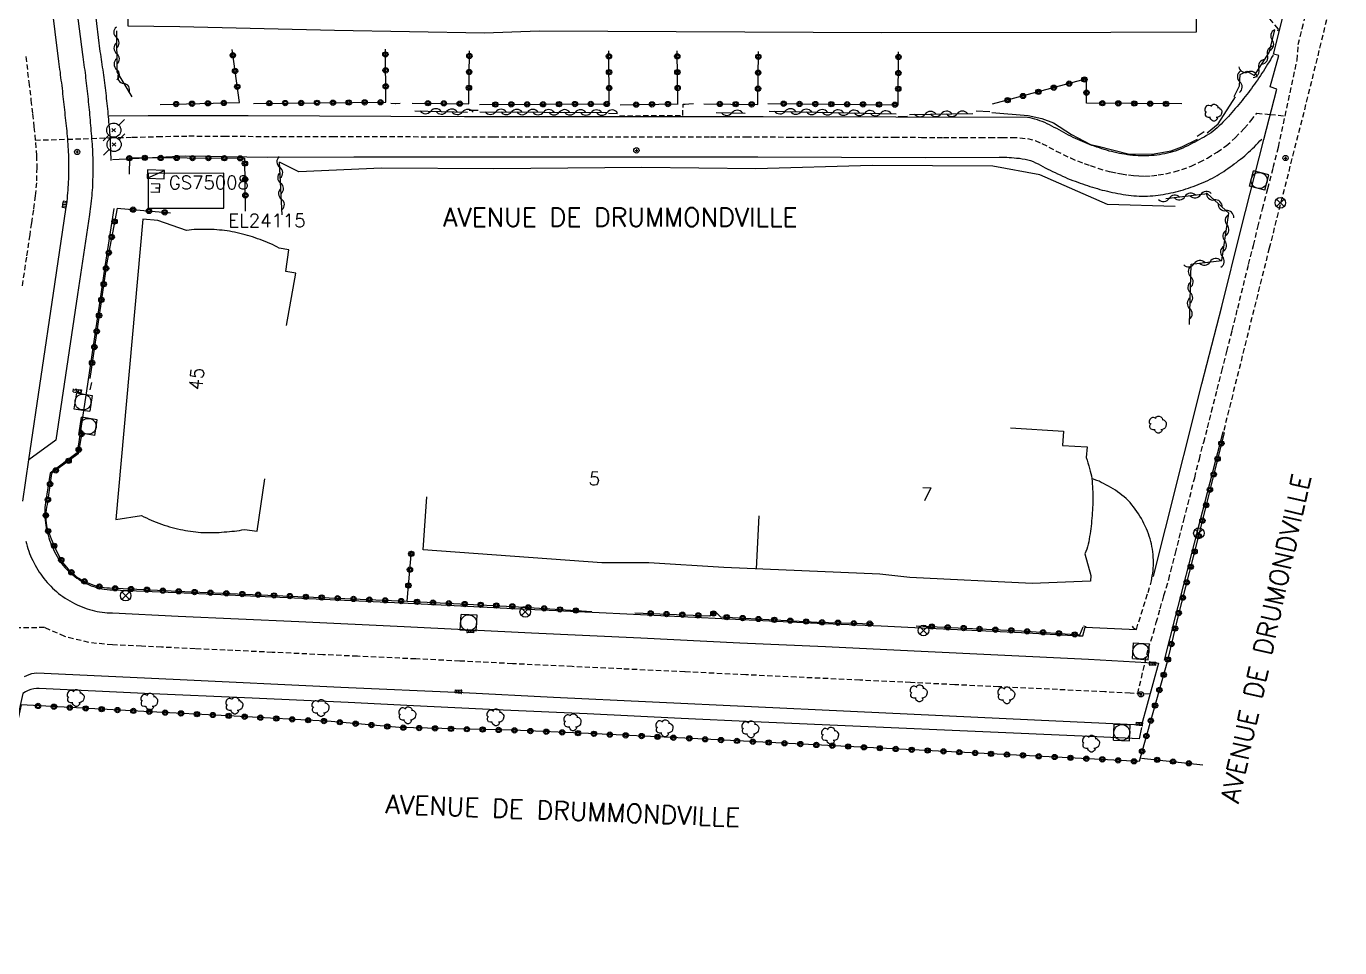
# Model space of a CAD drawing. Header units: millimetres. Extents: x 150035 to 151001, y 152000 to 153000.
# Drawn here: x 150876.1 to 151000, y 152695.1 to 152782 of the extents above; entities that cross this region are included whole.
import ezdxf
from ezdxf.enums import TextEntityAlignment as Align

# ---------------------------------------------------------------- set-up
doc = ezdxf.new("R2010")
doc.units = ezdxf.units.MM
doc.linetypes.add('DASHED', pattern=[0.75, 0.5, -0.25])
doc.layers.get('0').update_dxf_attribs({"linetype": 'CONTINUOUS'})
for name, color, linetype in [('W0001', 6, 'DASHED'), ('W0006', 2, 'CONTINUOUS'), ('W0008', 7, 'CONTINUOUS'), ('W0014', 7, 'CONTINUOUS'), ('W0017', 7, 'CONTINUOUS'), ('W0100', 7, 'CONTINUOUS'), ('W0106', 7, 'CONTINUOUS'), ('W0112', 1, 'DASHED'), ('W0113', 2, 'DASHED'), ('W0212', 2, 'CONTINUOUS'), ('W0300', 7, 'CONTINUOUS'), ('W0310', 3, 'CONTINUOUS'), ('W0322', 7, 'CONTINUOUS'), ('W0400', 7, 'CONTINUOUS'), ('W0420', 7, 'CONTINUOUS'), ('W0425', 7, 'CONTINUOUS'), ('W0430', 7, 'CONTINUOUS'), ('W0431', 7, 'CONTINUOUS'), ('W0469', 7, 'CONTINUOUS'), ('W0473', 7, 'CONTINUOUS'), ('W0856', 7, 'CONTINUOUS'), ('W0989', 7, 'CONTINUOUS'), ('W0991', 7, 'CONTINUOUS'), ('W1102', 7, 'CONTINUOUS'), ('W1336', 3, 'CONTINUOUS'), ('W1338', 7, 'CONTINUOUS')]:
    doc.layers.add(name, color=color, linetype=linetype)
doc.styles.get("Standard").update_dxf_attribs({"font": 'romans.shx', "width": 0.85})

# ---------------------------------------------------------------- blocks, each defined once
blk = doc.blocks.new('T856')
for p, q in [((-0.125, 0), (0.125, 0)), ((0, 0.125), (0, -0.125))]:
    blk.add_line(p, q)
blk.add_ellipse((0, 0), major_axis=(-0.177, 0.177), ratio=1, start_param=3.9269908, end_param=10.2101761)
blk = doc.blocks.new('T400')
for p, q in [((-0.15, 0.3), (0.15, 0.3)), ((-0.15, -0.25), (-0.15, 0.3)), ((-0.15, 0.15), (0.15, 0.15)), ((-0.15, 0), (0.15, 0)), ((0.15, 0.3), (0.15, -0.25)), ((-0.15, -0.15), (0.15, -0.15)), ((-0.15, -0.25), (-0.15, -0.3)), ((-0.15, -0.3), (0.15, -0.3)), ((0.15, -0.3), (0.15, -0.25))]:
    blk.add_line(p, q)
blk = doc.blocks.new('T473')
for p, q in [((-0.166667, 0.166667), (0.166667, -0.166667)), ((-0.166667, -0.166667), (0.166667, 0.166667)), ((0.500001, 0.500001), (1.000002, 1.000002)), ((-1.000002, -1.000002), (-0.500001, -0.500001))]:
    blk.add_line(p, q)
blk.add_ellipse((0, 0), major_axis=(0.471405, 0.471405), ratio=1, start_param=5.4977871438, end_param=11.780972451)
blk = doc.blocks.new('T420')
for p, q in [((0.75, 0.75), (-0.75, 0.75)), ((-0.75, 0.75), (-0.75, -0.75)), ((0.75, 0.75), (0.75, -0.75)), ((0.75, -0.75), (-0.75, -0.75))]:
    blk.add_line(p, q)
blk.add_ellipse((0, 0), major_axis=(-0.53, 0.53), ratio=1, start_param=3.926991, end_param=10.210176)
blk = doc.blocks.new('T425')
for p, q in [((-0.15, 0.6), (0.15, 0.6)), ((-0.15, 0.6), (-0.15, 0.3)), ((-0.15, 0.3), (0.15, 0.3)), ((-0.15, 0.15), (0.15, 0.15)), ((-0.15, -0.15), (-0.15, 0.15)), ((0, 0.45), (0.15, 0.45)), ((0.15, 0.45), (0.15, 0.3)), ((0.15, 0.15), (0.15, -0.15)), ((0.15, -0.15), (-0.15, -0.15))]:
    blk.add_line(p, q)
blk.add_ellipse((0, 0), major_axis=(-0.106, 0.106), ratio=1, start_param=3.926991, end_param=10.210176)
blk = doc.blocks.new('T469')
at = {"color": 0, "linetype": 'Continuous', "flags": 128}
for points in [[(-0.35, 0.35), (0.35, -0.35)], [(-0.35, -0.35), (0.35, 0.35)]]:
    blk.add_lwpolyline(points, dxfattribs=at)
at = {"color": 0, "linetype": 'Continuous'}
blk.add_circle((0, 0), 0.5, dxfattribs=at)
blk = doc.blocks.new('T300')
for p, q in [((-0.8, 0.51), (-0.86, 0.34)), ((-0.86, 0.34), (-0.86, 0.17)), ((-0.86, 0.17), (-0.74, 0.06)), ((-0.69, 0.63), (-0.8, 0.51)), ((-0.8, -0.06), (-0.74, 0.06)), ((-0.74, 0.06), (-0.69, 0.11)), ((-0.57, 0.69), (-0.69, 0.63)), ((-0.46, 0.69), (-0.57, 0.69)), ((-0.29, 0.63), (-0.46, 0.69)), ((-0.29, 0.63), (-0.17, 0.74)), ((-0.23, 0.57), (-0.29, 0.63)), ((-0.17, 0.74), (-0.06, 0.8)), ((-0.06, 0.8), (0.06, 0.8)), ((0.06, 0.8), (0.23, 0.74)), ((0.23, 0.74), (0.34, 0.63)), ((0.34, 0.63), (0.4, 0.51)), ((0.46, 0.46), (0.34, 0.46)), ((0.4, 0.51), (0.4, 0.46)), ((0.57, 0.4), (0.46, 0.46)), ((0.57, 0.4), (0.69, 0.29)), ((0.69, 0.29), (0.74, 0.17)), ((0.74, 0.06), (0.69, -0.17)), ((0.74, 0.17), (0.74, 0.06)), ((-0.8, -0.17), (-0.8, -0.06)), ((-0.8, -0.23), (-0.8, -0.17)), ((-0.74, -0.34), (-0.8, -0.23)), ((-0.69, -0.4), (-0.74, -0.34)), ((-0.51, -0.46), (-0.69, -0.4)), ((-0.4, -0.46), (-0.51, -0.46)), ((-0.4, -0.46), (-0.34, -0.46)), ((-0.34, -0.46), (-0.34, -0.4)), ((-0.34, -0.51), (-0.34, -0.46)), ((-0.29, -0.63), (-0.34, -0.51)), ((-0.17, -0.74), (-0.29, -0.63)), ((-0.06, -0.8), (-0.17, -0.74)), ((0.06, -0.8), (-0.06, -0.8)), ((0.17, -0.74), (0.06, -0.8)), ((0.23, -0.69), (0.17, -0.74)), ((0.29, -0.46), (0.23, -0.46)), ((0.29, -0.63), (0.23, -0.69)), ((0.46, -0.4), (0.29, -0.46)), ((0.34, -0.51), (0.29, -0.63)), ((0.34, -0.51), (0.34, -0.46)), ((0.57, -0.34), (0.46, -0.4)), ((0.63, -0.29), (0.57, -0.34)), ((0.69, -0.17), (0.63, -0.29))]:
    blk.add_line(p, q)
blk = doc.blocks.new('T430')
at = {"flags": 128}
for points in [[(-0.4, 2.1), (0.4, 2.1)], [(-0.4, 2.1), (-0.4, 1.3)], [(-0.4, 1.7), (0, 1.7)], [(-0.4, 1.3), (0.4, 1.3)], [(0.8, 0.8), (-0.8, 0.8)], [(-0.8, 0.8), (-0.8, 0)], [(0.8, 0.8), (-0.8, 0)], [(-0.8, 0), (0.8, 0)], [(0.8, 0), (0.8, 0.8)]]:
    blk.add_lwpolyline(points, dxfattribs=at)
blk = doc.blocks.new('t310o')
at = {"color": 0, "linetype": 'Continuous'}
for centre, start, end in [((-0.5, 0.38), 216.8699, 323.1304), ((0.5, -0.37), 36.8699, 143.1303)]:
    blk.add_arc(centre, 0.625, start, end, dxfattribs=at)
blk = doc.blocks.new('t322o')
at = {"color": 0, "linetype": 'Continuous'}
for radius in [0.25, 0.15]:
    blk.add_circle((0, 0), radius, dxfattribs=at)

msp = doc.modelspace()

# ---------------------------------------------------------------- linework, layer by layer
at = {"layer": 'W0001'}
for points in [[(150980.95, 152719.07), (150981.64, 152722.02), (150981.94, 152723.3), (150982.43, 152724.8), (150982.7, 152725.77), (150983.07, 152727.08), (150983.42, 152728.31), (150983.87, 152729.83), (150984.07, 152730.63), (150984.51, 152732.33), (150984.86, 152733.74), (150985.3, 152735.44), (150985.85, 152737.6), (150986.32, 152739.44), (150986.76, 152741.19), (150987.17, 152742.78), (150987.54, 152744.15), (150987.92, 152745.67), (150988.45, 152747.77), (150988.89, 152749.5), (150989.36, 152751.36), (150989.86, 152753.33), (150990.38, 152755.42), (150990.91, 152757.56), (150991.41, 152759.56), (150991.86, 152761.36), (150992.29, 152763.09), (150992.73, 152764.8), (150993.22, 152766.72), (150993.73, 152768.7), (150994.22, 152770.63), (150995.99, 152778.84), (150996.08, 152780.31), (150996.45, 152781.81), (150996.82, 152783.28)], [(150876.08, 152779.18), (150876.37, 152776.76), (150876.57, 152775.06), (150876.72, 152773.76), (150876.85, 152772.54), (150877, 152771.06), (150877.09, 152769.84), (150877.12, 152768.69), (150877.08, 152767.27), (150876.98, 152766.04), (150876.8, 152764.71), (150876.61, 152763.48), (150876.45, 152762.35), (150876.14, 152760.26), (150875.73, 152757.5)], [(150876.98, 152771.29), (150880.01, 152771.37), (150882.29, 152771.45), (150884.06, 152771.51), (150886.12, 152771.56), (150888.51, 152771.62), (150891.46, 152771.68), (150894.79, 152771.66), (150900.15, 152771.63), (150905, 152771.63), (150909.63, 152771.62), (150915.16, 152771.61), (150920.19, 152771.6), (150924.92, 152771.6), (150930.19, 152771.59), (150935.56, 152771.59), (150940.66, 152771.59), (150944.04, 152771.59), (150948.06, 152771.58), (150953.16, 152771.57), (150957.98, 152771.56), (150960.55, 152771.55), (150962.62, 152771.55), (150964.42, 152771.55), (150966.09, 152771.55), (150966.99, 152771.55), (150968.18, 152771.55), (150969.09, 152771.54), (150969.83, 152771.51), (150970.55, 152771.43), (150971.28, 152771.24), (150971.92, 152770.97), (150972.57, 152770.63), (150973.25, 152770.26), (150973.91, 152769.94), (150974.6, 152769.61), (150975.27, 152769.32), (150975.89, 152769.08), (150976.47, 152768.88), (150977.19, 152768.64), (150977.91, 152768.43), (150978.43, 152768.3), (150979.04, 152768.17), (150979.43, 152768.1), (150980.08, 152768), (150980.56, 152767.95), (150981.06, 152767.91), (150981.61, 152767.9), (150982.24, 152767.93), (150982.88, 152768), (150983.59, 152768.11), (150984.4, 152768.3), (150985.11, 152768.51), (150985.98, 152768.84), (150986.77, 152769.2), (150987.52, 152769.6), (150988.43, 152770.15), (150989.28, 152770.75), (150990.15, 152771.51), (150990.99, 152772.39), (150991.62, 152773.11), (150992.19, 152773.83), (150993.46, 152773.71), (150994.86, 152773.58)], [(150982.11, 152719.01), (150980.24, 152719.11), (150977.85, 152719.23), (150973.38, 152719.45), (150967.83, 152719.71), (150963.69, 152719.91), (150959.53, 152720.11), (150954.75, 152720.34), (150948.74, 152720.62), (150944, 152720.84), (150938.24, 152721.12), (150932.29, 152721.4), (150927.6, 152721.62), (150921.98, 152721.89), (150917.01, 152722.14), (150912.87, 152722.34), (150907.36, 152722.59), (150904.1, 152722.74), (150899.33, 152722.96), (150895.62, 152723.14), (150892.06, 152723.3), (150888.89, 152723.45), (150886.99, 152723.54), (150884.26, 152723.67), (150882.03, 152723.88), (150879.75, 152724.46), (150877.86, 152725.3), (150875.04, 152725.26)]]:
    msp.add_lwpolyline(points, dxfattribs=at)
at = {"layer": 'W0006'}
msp.add_lwpolyline([(150880.71, 152784.95), (150881.44, 152779.38), (150881.47, 152779.13), (150881.5, 152778.88), (150881.54, 152778.63), (150881.57, 152778.39), (150881.6, 152778.14), (150881.64, 152777.89), (150881.67, 152777.64), (150881.7, 152777.39), (150881.73, 152777.15), (150881.76, 152776.9), (150881.79, 152776.65), (150881.82, 152776.4), (150881.85, 152776.15), (150881.88, 152775.9), (150881.9, 152775.66), (150881.93, 152775.41), (150881.96, 152775.16), (150881.98, 152774.91), (150882.01, 152774.66), (150882.03, 152774.41), (150882.06, 152774.16), (150882.08, 152773.91), (150882.1, 152773.67), (150882.13, 152773.42), (150882.15, 152773.17), (150882.17, 152772.92), (150882.19, 152772.67), (150882.21, 152772.42), (150882.23, 152772.17), (150882.25, 152771.92), (150882.27, 152771.67), (150882.29, 152771.42), (150882.31, 152771.17), (150882.33, 152770.92), (150882.34, 152770.67), (150882.36, 152770.43), (150882.38, 152770.16), (150882.39, 152769.89), (150882.4, 152769.63), (150882.4, 152769.36), (150882.4, 152769.09), (150882.41, 152768.82), (150882.41, 152768.57), (150882.41, 152768.32), (150882.4, 152768.07), (150882.4, 152767.82), (150882.39, 152767.57), (150882.38, 152767.32), (150882.37, 152767.06), (150882.36, 152766.81), (150882.34, 152766.56), (150882.32, 152766.31), (150882.3, 152766.05), (150882.28, 152765.8), (150882.25, 152765.55), (150882.22, 152765.29), (150882.19, 152765.04), (150882.16, 152764.79), (150882.13, 152764.54), (150882.09, 152764.28), (150880.96, 152756.72), (150878.93, 152742.98), (150876.36, 152741.12)], dxfattribs=at)
at = {"layer": 'W0008'}
for points in [[(150878.49, 152784.31), (150879.17, 152778.71), (150879.2, 152778.46), (150879.24, 152778.2), (150879.27, 152777.95), (150879.31, 152777.7), (150879.34, 152777.44), (150879.37, 152777.19), (150879.4, 152776.93), (150879.44, 152776.68), (150879.47, 152776.43), (150879.5, 152776.17), (150879.53, 152775.92), (150879.56, 152775.66), (150879.59, 152775.41), (150879.62, 152775.16), (150879.65, 152774.9), (150879.68, 152774.65), (150879.7, 152774.39), (150879.73, 152774.14), (150879.76, 152773.88), (150879.78, 152773.64), (150879.81, 152773.39), (150879.84, 152773.14), (150879.86, 152772.89), (150879.89, 152772.64), (150879.91, 152772.4), (150879.94, 152772.15), (150879.96, 152771.9), (150879.98, 152771.65), (150880.01, 152771.41), (150880.03, 152771.16), (150880.04, 152770.91), (150880.06, 152770.66), (150880.08, 152770.41), (150880.09, 152770.16), (150880.1, 152769.92), (150880.11, 152769.66), (150880.12, 152769.4), (150880.12, 152769.14), (150880.12, 152768.89), (150880.12, 152768.63), (150880.12, 152768.37), (150880.12, 152768.12), (150880.11, 152767.86), (150880.1, 152767.6), (150880.09, 152767.35), (150880.08, 152767.09), (150880.06, 152766.83), (150880.04, 152766.56), (150880.02, 152766.3), (150880, 152766.04), (150879.97, 152765.78), (150879.94, 152765.52), (150879.91, 152765.26), (150879.87, 152765), (150879.83, 152764.74), (150878.67, 152756.86), (150876.35, 152741.12), (150875.76, 152737.21)], [(150876.08, 152733.46), (150876.14, 152733.22), (150876.21, 152732.98), (150876.28, 152732.75), (150876.36, 152732.52), (150876.44, 152732.29), (150876.54, 152732.06), (150876.63, 152731.84), (150876.74, 152731.62), (150876.86, 152731.39), (150876.97, 152731.18), (150877.1, 152730.96), (150877.22, 152730.75), (150877.36, 152730.54), (150877.49, 152730.34), (150877.64, 152730.14), (150877.78, 152729.94), (150877.94, 152729.75), (150878.1, 152729.56), (150878.26, 152729.38), (150878.43, 152729.2), (150878.61, 152729.03), (150878.79, 152728.86), (150878.98, 152728.69), (150879.18, 152728.52), (150879.39, 152728.37), (150879.59, 152728.22), (150879.81, 152728.08), (150880.02, 152727.94), (150880.24, 152727.81), (150880.46, 152727.69), (150880.69, 152727.57), (150880.92, 152727.46), (150881.16, 152727.36), (150881.39, 152727.26), (150881.63, 152727.17), (150881.87, 152727.08), (150882.1, 152727.01), (150882.33, 152726.94), (150882.57, 152726.88), (150882.81, 152726.83), (150883.04, 152726.79), (150883.28, 152726.75), (150883.53, 152726.72), (150883.77, 152726.7), (150884.01, 152726.69), (150884.26, 152726.68), (150890.45, 152726.38), (150901.83, 152725.86), (150911.77, 152725.4), (150923.79, 152724.8), (150934.09, 152724.32), (150943.41, 152723.87), (150951.51, 152723.5), (150959.88, 152723.1), (150976.3, 152722.31), (150982.91, 152721.95), (150981.3, 152716.08), (150971.2, 152716.55), (150953.87, 152717.38), (150925.85, 152718.7), (150917.32, 152719.13), (150905.81, 152719.65), (150889.99, 152720.39), (150877.11, 152721), (150876.86, 152720.97), (150876.61, 152720.92), (150876.37, 152720.85), (150876.14, 152720.76), (150875.92, 152720.66)]]:
    msp.add_lwpolyline(points, dxfattribs=at)
at = {"layer": 'W0014'}
for points in [[(150884.14, 152769.38), (150884.12, 152769.67), (150884.11, 152769.95), (150884.1, 152770.23), (150884.09, 152770.49), (150884.08, 152770.75), (150884.08, 152771), (150884.07, 152771.26), (150884.06, 152771.52), (150884.04, 152771.78), (150884.02, 152772.02), (150884, 152772.27), (150883.98, 152772.52), (150883.96, 152772.76), (150883.93, 152773.01), (150883.91, 152773.26), (150883.89, 152773.5), (150883.86, 152773.75), (150883.84, 152773.99), (150883.81, 152774.24), (150883.79, 152774.49), (150883.76, 152774.73), (150883.73, 152774.98), (150883.71, 152775.22), (150883.68, 152775.47), (150883.65, 152775.72), (150883.62, 152775.96), (150883.59, 152776.21), (150883.56, 152776.45), (150883.53, 152776.7), (150883.5, 152776.94), (150883.47, 152777.19), (150883.43, 152777.43), (150883.4, 152777.68), (150883.37, 152777.92), (150883.33, 152778.17), (150883.3, 152778.41), (150883.26, 152778.66), (150883.22, 152778.9), (150883.19, 152779.15), (150883.15, 152779.39), (150883.11, 152779.64), (150882.47, 152784.95)], [(150884.38, 152764.84), (150883.58, 152759.55), (150883.04, 152755.9), (150881.82, 152747.62), (150880.92, 152741.77), (150878.37, 152739.88), (150877.94, 152737.09), (150877.91, 152736.86), (150877.89, 152736.62), (150877.87, 152736.38), (150877.87, 152736.14), (150877.87, 152735.9), (150877.88, 152735.66), (150877.91, 152735.43), (150877.93, 152735.19), (150877.97, 152734.95), (150878.02, 152734.71), (150878.07, 152734.48), (150878.12, 152734.24), (150878.18, 152734.01), (150878.25, 152733.78), (150878.33, 152733.55), (150878.41, 152733.33), (150878.49, 152733.1), (150878.59, 152732.88), (150878.69, 152732.66), (150878.8, 152732.43), (150878.92, 152732.21), (150879.04, 152731.99), (150879.17, 152731.77), (150879.31, 152731.56), (150879.45, 152731.35), (150879.61, 152731.15), (150879.77, 152730.96), (150879.95, 152730.77), (150880.13, 152730.6), (150880.32, 152730.43), (150880.51, 152730.26), (150880.71, 152730.11), (150880.91, 152729.96), (150881.12, 152729.82), (150881.33, 152729.69), (150881.55, 152729.57), (150881.78, 152729.45), (150882.01, 152729.35), (150882.25, 152729.25), (150882.49, 152729.16), (150882.74, 152729.08), (150882.99, 152729.02), (150883.24, 152728.96), (150883.49, 152728.92), (150883.75, 152728.89), (150884.01, 152728.87), (150884.27, 152728.86), (150891.03, 152728.59), (150902.13, 152728.06), (150911.52, 152727.64), (150922.09, 152727.11), (150930.16, 152726.72), (150932.77, 152726.59), (150943, 152726.09), (150950.72, 152725.73), (150956.76, 152725.46), (150959.26, 152725.34), (150969.98, 152724.82), (150975.39, 152724.53), (150975.77, 152724.53), (150975.99, 152725.34), (150980.84, 152725.13)], [(150981.3, 152715.86), (150981.09, 152714.8), (150976.44, 152715.02), (150944.7, 152716.4), (150937.89, 152716.72), (150929.04, 152717.16), (150921.11, 152717.51), (150912.64, 152717.92), (150906.48, 152718.22), (150897.43, 152718.63), (150887.29, 152719.09), (150877.36, 152719.54), (150877.09, 152719.54), (150876.83, 152719.51), (150876.57, 152719.45), (150876.3, 152719.35), (150876.05, 152719.24), (150875.81, 152719.09), (150874.15, 152711.52), (150871.19, 152698.17), (150871.06, 152697.63), (150869.53, 152692.2)]]:
    msp.add_lwpolyline(points, dxfattribs=at)
at = {"layer": 'W0017'}
for points in [[(150982.31, 152730.17), (150982.43, 152730.14), (150983.56, 152734.65), (150987, 152748.28), (150988.88, 152755.6), (150990.66, 152762.83), (150992.85, 152771.34), (150994.07, 152776.09), (150993.44, 152776.3), (150994.27, 152779.27), (150993.74, 152779.41), (150994.69, 152783.14), (150996.93, 152792.08), (151000, 152804.08)], [(150993.71, 152779.31), (150993.58, 152779.09), (150993.46, 152778.87), (150993.33, 152778.66), (150993.2, 152778.44), (150993.07, 152778.23), (150992.93, 152778.01), (150992.8, 152777.8), (150992.66, 152777.59), (150992.52, 152777.38), (150992.38, 152777.17), (150992.24, 152776.96), (150992.1, 152776.76), (150991.96, 152776.56), (150991.82, 152776.37), (150991.68, 152776.17), (150991.53, 152775.98), (150991.39, 152775.78), (150991.24, 152775.59), (150991.09, 152775.4), (150990.94, 152775.21), (150990.79, 152775.02), (150990.63, 152774.84), (150990.48, 152774.65), (150990.32, 152774.46), (150990.15, 152774.27), (150989.99, 152774.08), (150989.83, 152773.9), (150989.67, 152773.71), (150989.5, 152773.52), (150989.33, 152773.34), (150989.16, 152773.16), (150988.99, 152772.98), (150988.81, 152772.8), (150988.63, 152772.63), (150988.45, 152772.46), (150988.26, 152772.3), (150988.07, 152772.14), (150987.86, 152771.98), (150987.66, 152771.84), (150987.44, 152771.71), (150987.23, 152771.58), (150987.01, 152771.46), (150986.78, 152771.34), (150986.56, 152771.22), (150986.34, 152771.1), (150986.11, 152770.99), (150985.88, 152770.87), (150985.66, 152770.76), (150985.43, 152770.65), (150985.2, 152770.54), (150984.96, 152770.44), (150984.73, 152770.35), (150984.49, 152770.26), (150984.24, 152770.18), (150984, 152770.11), (150983.75, 152770.05), (150983.51, 152770), (150983.26, 152769.95), (150983.01, 152769.91), (150982.76, 152769.88), (150982.51, 152769.85), (150982.26, 152769.83), (150982.01, 152769.82), (150981.75, 152769.81), (150981.5, 152769.81), (150981.24, 152769.81), (150980.99, 152769.82), (150980.73, 152769.83), (150980.48, 152769.85), (150980.22, 152769.88), (150979.97, 152769.91), (150979.71, 152769.95), (150979.46, 152769.99), (150979.22, 152770.03), (150978.98, 152770.08), (150978.74, 152770.14), (150978.5, 152770.2), (150978.26, 152770.26), (150978.03, 152770.33), (150977.79, 152770.4), (150977.56, 152770.48), (150977.33, 152770.55), (150977.1, 152770.63), (150976.86, 152770.71), (150976.63, 152770.79), (150976.4, 152770.88), (150976.18, 152770.96), (150975.95, 152771.06), (150975.73, 152771.15), (150975.51, 152771.25), (150975.29, 152771.35), (150975.07, 152771.45), (150974.85, 152771.55), (150974.63, 152771.66), (150974.41, 152771.77), (150974.19, 152771.89), (150973.97, 152772.01), (150973.75, 152772.13), (150973.53, 152772.26), (150973.31, 152772.38), (150973.08, 152772.49), (150972.86, 152772.61), (150972.64, 152772.73), (150972.41, 152772.84), (150972.19, 152772.94), (150971.95, 152773.04), (150971.72, 152773.12), (150971.49, 152773.2), (150971.26, 152773.26), (150971.02, 152773.33), (150970.79, 152773.38), (150970.55, 152773.42), (150958.13, 152773.45), (150945.63, 152773.47), (150935.34, 152773.47), (150917.47, 152773.5), (150910.51, 152773.52), (150897.04, 152773.57), (150887.61, 152773.58), (150883.95, 152773.55)], [(150884.25, 152769.46), (150891.17, 152769.79), (150898.86, 152769.69), (150907.02, 152769.72), (150927.42, 152769.71), (150945.12, 152769.71), (150960.91, 152769.65), (150967.89, 152769.67), (150968.12, 152769.67), (150968.35, 152769.67), (150968.59, 152769.67), (150968.82, 152769.66), (150969.06, 152769.64), (150969.29, 152769.62), (150969.52, 152769.6), (150969.79, 152769.57), (150970.06, 152769.53), (150970.32, 152769.49), (150970.58, 152769.43), (150970.84, 152769.35), (150971.08, 152769.26), (150971.32, 152769.16), (150971.55, 152769.05), (150971.78, 152768.93), (150972.01, 152768.8), (150972.23, 152768.68), (150972.46, 152768.56), (150972.69, 152768.45), (150972.92, 152768.34), (150973.16, 152768.22), (150973.39, 152768.11), (150973.63, 152768), (150973.87, 152767.89), (150974.1, 152767.79), (150974.34, 152767.68), (150974.58, 152767.58), (150974.83, 152767.49), (150975.06, 152767.4), (150975.29, 152767.32), (150975.52, 152767.24), (150975.75, 152767.16), (150975.98, 152767.08), (150976.21, 152767), (150976.44, 152766.92), (150976.67, 152766.85), (150976.91, 152766.78), (150977.14, 152766.71), (150977.38, 152766.64), (150977.61, 152766.58), (150977.85, 152766.52), (150978.09, 152766.46), (150978.33, 152766.41), (150978.57, 152766.36), (150978.82, 152766.31), (150979.07, 152766.26), (150979.32, 152766.22), (150979.58, 152766.17), (150979.83, 152766.14), (150980.08, 152766.1), (150980.34, 152766.07), (150980.59, 152766.04), (150980.84, 152766.02), (150981.1, 152766.01), (150981.36, 152766), (150981.61, 152766), (150981.87, 152766.01), (150982.13, 152766.02), (150982.37, 152766.04), (150982.62, 152766.07), (150982.87, 152766.1), (150983.11, 152766.13), (150983.35, 152766.17), (150983.59, 152766.21), (150983.83, 152766.26), (150984.07, 152766.31), (150984.31, 152766.36), (150984.55, 152766.42), (150984.79, 152766.48), (150985.02, 152766.54), (150985.26, 152766.61), (150985.49, 152766.68), (150985.73, 152766.76), (150985.96, 152766.84), (150986.19, 152766.92), (150986.42, 152767.01), (150986.65, 152767.09), (150986.88, 152767.18), (150987.11, 152767.28), (150987.34, 152767.38), (150987.56, 152767.48), (150987.78, 152767.59), (150988, 152767.71), (150988.22, 152767.82), (150988.43, 152767.95), (150988.64, 152768.07), (150988.85, 152768.2), (150989.06, 152768.34), (150989.26, 152768.47), (150989.46, 152768.61), (150989.66, 152768.76), (150989.86, 152768.9), (150990.06, 152769.05), (150990.26, 152769.19), (150990.46, 152769.35), (150990.65, 152769.5), (150990.85, 152769.66), (150991.04, 152769.82), (150991.23, 152769.98), (150991.41, 152770.15), (150991.6, 152770.32), (150991.78, 152770.49), (150991.96, 152770.67), (150992.13, 152770.84), (150992.31, 152771.02), (150992.48, 152771.21), (150992.64, 152771.39)], [(150989.05, 152743.74), (150988.96, 152743.72), (150986.52, 152734.23), (150984.49, 152726.3), (150983.45, 152722.22)]]:
    msp.add_lwpolyline(points, dxfattribs=at)
at = {"layer": 'W0100'}
for points in [[(150986.51, 152790.99), (150986.48, 152798.1), (150972.47, 152798.16), (150972.48, 152798.73), (150958, 152798.79), (150958.01, 152797.99), (150918.1, 152798.03), (150918.12, 152798.79), (150903.26, 152798.77), (150903.27, 152798.22), (150885.66, 152798.2), (150885.71, 152782.07), (150890.6, 152782), (150905.21, 152781.65), (150919.34, 152781.41), (150924.51, 152781.59), (150956.81, 152781.43), (150978.41, 152781.48), (150986.49, 152781.5), (150986.51, 152790.99)], [(150900.68, 152753.8), (150901.54, 152758.73), (150900.61, 152758.89), (150900.88, 152760.94), (150899.98, 152761.08), (150899.77, 152761.21), (150899.56, 152761.33), (150899.34, 152761.43), (150899.11, 152761.53), (150898.88, 152761.63), (150898.65, 152761.72), (150898.42, 152761.81), (150898.18, 152761.9), (150897.95, 152761.99), (150897.71, 152762.07), (150897.47, 152762.15), (150897.23, 152762.22), (150897, 152762.3), (150896.76, 152762.36), (150896.51, 152762.43), (150896.27, 152762.49), (150896.03, 152762.55), (150895.78, 152762.6), (150895.54, 152762.65), (150895.3, 152762.69), (150895.07, 152762.72), (150894.83, 152762.75), (150894.59, 152762.78), (150894.35, 152762.8), (150894.1, 152762.82), (150893.86, 152762.84), (150893.62, 152762.85), (150893.38, 152762.86), (150893.14, 152762.87), (150892.9, 152762.87), (150892.66, 152762.87), (150892.42, 152762.86), (150892.19, 152762.85), (150891.95, 152762.84), (150891.71, 152762.81), (150891.48, 152762.79), (150891.24, 152762.75), (150888.55, 152763.7), (150887.13, 152763.83), (150884.57, 152735.5), (150887.01, 152735.87), (150887.23, 152735.76), (150887.46, 152735.65), (150887.68, 152735.54), (150887.91, 152735.43), (150888.14, 152735.34), (150888.38, 152735.24), (150888.63, 152735.14), (150888.88, 152735.05), (150889.13, 152734.97), (150889.38, 152734.89), (150889.63, 152734.81), (150889.89, 152734.74), (150890.14, 152734.68), (150890.4, 152734.62), (150890.66, 152734.56), (150890.9, 152734.51), (150891.14, 152734.47), (150891.38, 152734.42), (150891.62, 152734.38), (150891.86, 152734.35), (150892.11, 152734.32), (150892.35, 152734.29), (150892.6, 152734.28), (150892.84, 152734.27), (150893.09, 152734.26), (150893.33, 152734.26), (150893.57, 152734.26), (150893.82, 152734.26), (150894.06, 152734.27), (150894.31, 152734.28), (150894.55, 152734.3), (150894.79, 152734.32), (150895.04, 152734.33), (150895.28, 152734.35), (150895.53, 152734.38), (150895.76, 152734.4), (150896, 152734.43), (150896.23, 152734.47), (150896.46, 152734.51), (150896.7, 152734.56), (150897.91, 152734.38), (150898.63, 152739.33)], [(150968.95, 152744.14), (150973.94, 152743.83), (150973.85, 152742.48), (150976.17, 152742.35), (150976.1, 152741.36), (150976.18, 152741.09), (150976.25, 152740.83), (150976.33, 152740.57), (150976.4, 152740.3), (150976.46, 152740.07), (150976.53, 152739.84), (150976.58, 152739.61), (150976.62, 152739.37), (150976.64, 152739.12), (150976.66, 152738.87), (150976.67, 152738.62), (150976.69, 152738.37), (150976.7, 152738.12), (150976.7, 152737.87), (150976.7, 152737.62), (150976.7, 152737.37), (150976.7, 152737.12), (150976.7, 152736.87), (150976.69, 152736.62), (150976.68, 152736.37), (150976.66, 152736.12), (150976.64, 152735.88), (150976.62, 152735.63), (150976.6, 152735.38), (150976.58, 152735.13), (150976.55, 152734.88), (150976.52, 152734.63), (150976.48, 152734.38), (150976.45, 152734.14), (150976.41, 152733.89), (150976.37, 152733.64), (150976.33, 152733.39), (150976.28, 152733.16), (150976.22, 152732.93), (150976.15, 152732.7), (150976.07, 152732.47), (150975.97, 152732.25), (150976.52, 152730.2), (150976.49, 152729.68), (150971, 152729.47), (150959.46, 152730.02), (150956.64, 152730.34), (150941.92, 152730.98), (150934.83, 152731.41), (150930.41, 152731.4), (150913.55, 152732.63), (150913.92, 152737.62)]]:
    msp.add_lwpolyline(points, dxfattribs=at)
at = {"layer": 'W0106'}
for points in [[(150917.91, 152774.12), (150918.76, 152774.1)], [(150931.04, 152773.83), (150931.88, 152773.81)], [(150958.35, 152773.53), (150959.23, 152773.54)], [(150965.71, 152774.06), (150967, 152773.98)], [(150986.54, 152771.67), (150987.22, 152772.1)]]:
    msp.add_lwpolyline(points, dxfattribs=at)
at = {"layer": 'W0112'}
for points in [[(151000, 152787.75), (150996.97, 152775.36), (150993.35, 152761.11), (150989.03, 152743.77)], [(150994.17, 152781.6), (150994.21, 152781.77), (150993, 152783.21)], [(150910.5, 152774.78), (150910.99, 152774.75)], [(150938.09, 152774.67), (150938.28, 152774.69)], [(150980.41, 152725.42), (150980.52, 152725.27), (150980.82, 152725.13), (150981.92, 152728.61), (150982.26, 152729.72), (150982.31, 152730.17), (150982.36, 152730.42), (150982.4, 152730.66), (150982.42, 152730.91), (150982.43, 152731.15), (150982.43, 152731.41), (150982.43, 152731.67), (150982.42, 152731.93), (150982.4, 152732.18), (150982.37, 152732.44), (150982.34, 152732.69), (150982.29, 152732.95), (150982.24, 152733.19), (150982.18, 152733.43), (150982.11, 152733.67), (150982.04, 152733.91), (150981.96, 152734.14), (150981.87, 152734.38), (150981.77, 152734.63), (150981.66, 152734.87), (150981.54, 152735.11), (150981.42, 152735.35), (150981.29, 152735.59), (150981.15, 152735.82), (150981.01, 152736.04), (150980.87, 152736.26), (150980.72, 152736.47), (150980.56, 152736.68), (150980.4, 152736.89), (150980.23, 152737.09), (150980.05, 152737.28), (150979.86, 152737.47), (150979.66, 152737.64), (150979.46, 152737.8), (150979.26, 152737.96), (150979.05, 152738.11), (150978.84, 152738.25), (150978.62, 152738.39), (150978.4, 152738.52), (150978.18, 152738.65), (150977.95, 152738.77), (150977.73, 152738.9), (150977.51, 152739), (150977.3, 152739.1), (150977.08, 152739.19), (150976.85, 152739.28), (150976.62, 152739.35)], [(150975.82, 152725.45), (150976.1, 152725.39)]]:
    msp.add_lwpolyline(points, dxfattribs=at)
at = {"layer": 'W0113'}
msp.add_lwpolyline([(150932.07, 152773.59), (150938.04, 152773.61), (150938.09, 152774.67)], dxfattribs=at)
at = {"layer": 'W0212'}
for points in [[(150987.49, 152771.96), (150988.55, 152772.83), (150990.16, 152775.36)], [(150967.18, 152773.9), (150970.63, 152773.61), (150971.91, 152773.33), (150973, 152772.93), (150974.71, 152771.83), (150976.51, 152770.89), (150977.22, 152770.73), (150980.04, 152770), (150982.3, 152769.97), (150984.11, 152770.27), (150985.12, 152770.67), (150986.59, 152771.38)], [(150984.47, 152765.03), (150978.11, 152765.22), (150971.72, 152768), (150967.27, 152768.82), (150955.9, 152768.9), (150944.93, 152768.58), (150934.17, 152768.69), (150920.23, 152768.59), (150909.62, 152768.64), (150901.82, 152768.29), (150900.01, 152769.22)]]:
    msp.add_lwpolyline(points, dxfattribs=at)
at = {"layer": 'W0310'}
for points in [[(150884.63, 152781.61), (150884.66, 152777.73), (150886.09, 152775.36)], [(150990.06, 152775.41), (150990.56, 152776.42), (150990.61, 152777.48), (150991.25, 152777.78), (150991.96, 152777.38), (150993.36, 152779.57), (150993.87, 152781.65)], [(150912.77, 152774.04), (150917.74, 152773.93)], [(150918.9, 152773.96), (150930.91, 152773.88)], [(150941.18, 152773.88), (150943.93, 152773.84)], [(150946.2, 152774.03), (150958.16, 152773.78)], [(150959.41, 152773.72), (150965.39, 152773.79)], [(150985.82, 152753.9), (150985.99, 152759.6), (150988.89, 152759.93), (150989.54, 152764.39), (150987.54, 152766.23), (150983.59, 152765.76)], [(150882.27, 152748.42), (150882.13, 152747.74)]]:
    msp.add_lwpolyline(points, dxfattribs=at)
at = {"layer": 'W0322'}
for points in [[(150888.76, 152774.65), (150896.23, 152774.83)], [(150897.55, 152774.75), (150910.05, 152774.87)], [(150910.94, 152774.75), (150911.4, 152774.79)], [(150912.51, 152774.79), (150917.86, 152774.72)], [(150918.87, 152774.64), (150931.11, 152774.7)], [(150932.15, 152774.62), (150937.61, 152774.7)], [(150938.18, 152774.69), (150939.05, 152774.74)], [(150940.04, 152774.72), (150945.12, 152774.65)], [(150946.05, 152774.73), (150958.36, 152774.63)], [(150985.12, 152774.7), (150976.12, 152774.78)], [(150896.74, 152769.56), (150885.86, 152769.63), (150885.84, 152768.08)], [(150884.69, 152764.86), (150883.7, 152759.54), (150883.15, 152755.83), (150882.11, 152748.8)], [(150881.39, 152743.85), (150881.01, 152741.7), (150878.5, 152739.82), (150878.11, 152736.9), (150878.05, 152736.66), (150878.01, 152736.41), (150877.98, 152736.17), (150877.97, 152735.92), (150877.97, 152735.67), (150877.98, 152735.42), (150878.01, 152735.17), (150878.05, 152734.91), (150878.11, 152734.66), (150878.19, 152734.41), (150878.28, 152734.16), (150878.37, 152733.92), (150878.47, 152733.68), (150878.58, 152733.44), (150878.68, 152733.2), (150878.78, 152732.97), (150878.88, 152732.74), (150878.99, 152732.51), (150879.09, 152732.29), (150879.21, 152732.06), (150879.32, 152731.85), (150879.45, 152731.63), (150879.59, 152731.42), (150879.74, 152731.22), (150879.91, 152731.01), (150880.09, 152730.81), (150880.27, 152730.62), (150880.47, 152730.43), (150880.67, 152730.26), (150880.88, 152730.1), (150881.1, 152729.95), (150881.33, 152729.81), (150881.56, 152729.69), (150881.79, 152729.58), (150882.02, 152729.48), (150882.26, 152729.39), (150882.49, 152729.31), (150882.74, 152729.24), (150882.98, 152729.18), (150883.23, 152729.13), (150883.48, 152729.09), (150883.73, 152729.06), (150883.98, 152729.04), (150891.07, 152728.69), (150901.75, 152728.24), (150912.04, 152727.78), (150922.04, 152727.3), (150929.46, 152726.82)], [(150989.09, 152743.7), (150986.57, 152733.45), (150984.7, 152726.19), (150983.74, 152722.06), (150981.09, 152712.65), (150977.5, 152712.86), (150938.25, 152714.86), (150929.15, 152715.3), (150922.01, 152715.61), (150911.29, 152715.87), (150904.88, 152716.44), (150895.72, 152716.94), (150887.2, 152717.38), (150875.66, 152718), (150871.13, 152697.58)], [(150933.51, 152726.7), (150940.61, 152726.4), (150941.13, 152726.77), (150941.59, 152726.31), (150950.73, 152725.82), (150956.06, 152725.66)], [(150960.04, 152725.47), (150969.98, 152724.98), (150975.48, 152724.62), (150975.81, 152725.37)]]:
    msp.add_lwpolyline(points, dxfattribs=at)
at = {"layer": 'W0431'}
msp.add_lwpolyline([(150894.75, 152768.16), (150887.61, 152768.14), (150887.61, 152764.87), (150894.75, 152764.88), (150894.75, 152768.16)], dxfattribs=at)
at = {"layer": 'W1102'}
msp.add_lwpolyline([(150945, 152730.84), (150945.24, 152735.84)], dxfattribs=at)
at = {"layer": 'W1336'}
msp.add_lwpolyline([(150900.27, 152764.23), (150900.01, 152769.22)], dxfattribs=at)
at = {"layer": 'W1338'}
for points in [[(150896.23, 152774.83), (150895.54, 152779.83)], [(150910.05, 152774.87), (150910, 152779.87)], [(150917.86, 152774.72), (150917.93, 152779.72)], [(150931.11, 152774.7), (150931.08, 152779.7)], [(150937.59, 152774.7), (150937.51, 152779.7)], [(150945.12, 152774.65), (150945.18, 152779.65)], [(150958.36, 152774.63), (150958.4, 152779.63)], [(150976.12, 152774.78), (150976.12, 152777.06), (150967.23, 152774.67)], [(150896.8, 152764.58), (150896.75, 152769.57)], [(150884.71, 152764.86), (150889.73, 152764.42)], [(150912.04, 152727.78), (150912.47, 152732.55)], [(150981.29, 152712.98), (150987.09, 152712.36)]]:
    msp.add_lwpolyline(points, dxfattribs=at)

# ---------------------------------------------------------------- block references
at = {"layer": 'W0300'}
for p in [(150988.13, 152773.88), (150982.9, 152744.43), (150880.84, 152718.66), (150887.78, 152718.3), (150960.35, 152719.09), (150968.61, 152718.92), (150895.8, 152717.93), (150903.93, 152717.7), (150912.12, 152717.03), (150920.42, 152716.82), (150927.7, 152716.37), (150936.37, 152715.8), (150944.47, 152715.71), (150951.99, 152715.09), (150976.59, 152714.35)]:
    msp.add_blockref('T300', p, dxfattribs=at)
at = {"layer": 'W0310'}
for p, rotation in [((150884.63, 152780.96), 270.4679767942575), ((150993.64, 152780.72), 76.10283497434797), ((150884.65, 152779.46), 270.4679767942575), ((150993.19, 152779.3), 57.50596618683635), ((150884.66, 152777.96), 270.4679767942575), ((150991.34, 152777.72), 330.7104557983873), ((150992.38, 152778.04), 57.50596618683635), ((150885.31, 152776.64), 301.0979767029978), ((150990.58, 152776.79), 87.69124203287204), ((150914.27, 152774.01), 358.6716836184924), ((150915.77, 152773.97), 358.6716836184924), ((150917.27, 152773.94), 358.6716836184924), ((150920.4, 152773.95), 359.5995025065653), ((150921.9, 152773.94), 359.5995025065653), ((150923.4, 152773.93), 359.5995025065653), ((150924.9, 152773.92), 359.5995025065653), ((150926.4, 152773.91), 359.5995025065653), ((150927.9, 152773.9), 359.5995025065653), ((150929.4, 152773.89), 359.5995025065653), ((150930.9, 152773.88), 359.5995025065653), ((150942.68, 152773.86), 359.2792528615921), ((150947.7, 152774), 358.8062978458377), ((150949.2, 152773.96), 358.8062978458377), ((150950.7, 152773.93), 358.8062978458377), ((150952.2, 152773.9), 358.8062978458377), ((150953.7, 152773.87), 358.8062978458377), ((150955.2, 152773.84), 358.8062978458377), ((150956.7, 152773.81), 358.8062978458377), ((150960.91, 152773.74), 0.6397482279668611), ((150962.41, 152773.76), 0.6397482279668611), ((150963.91, 152773.77), 0.6397482279668611), ((150983.91, 152765.8), 186.779070724199), ((150985.4, 152765.97), 186.779070724199), ((150986.89, 152766.15), 186.779070724199), ((150988.17, 152765.65), 137.507594055455), ((150989.27, 152764.64), 137.507594055455), ((150989.38, 152763.27), 81.68458414599847), ((150989.16, 152761.79), 81.68458414599847), ((150988.94, 152760.3), 81.68458414599847), ((150986.28, 152759.63), 6.528086054538301), ((150987.77, 152759.8), 6.528086054538301), ((150985.95, 152758.4), 88.27725160997295), ((150985.91, 152756.9), 88.27725160997295), ((150985.86, 152755.4), 88.27725160997295)]:
    msp.add_blockref('t310o', p, dxfattribs=dict(at, rotation=rotation))
at = {"layer": 'W0322'}
for p, rotation in [((150890.26, 152774.69), 1.351976865901933), ((150891.76, 152774.72), 1.351976865901933), ((150893.26, 152774.76), 1.351976865901933), ((150894.76, 152774.8), 1.351976865901933), ((150899.05, 152774.77), 0.5318219854677952), ((150900.55, 152774.78), 0.5318219854677952), ((150902.05, 152774.8), 0.5318219854677952), ((150903.55, 152774.81), 0.5318219854677952), ((150905.05, 152774.82), 0.5318219854677952), ((150906.54, 152774.84), 0.5318219854677952), ((150908.04, 152774.85), 0.5318219854677952), ((150909.54, 152774.86), 0.5318219854677952), ((150914.01, 152774.77), 359.2034458811875), ((150915.51, 152774.75), 359.2034458811875), ((150917.01, 152774.73), 359.2034458811875), ((150920.37, 152774.65), 0.2972020160712109), ((150921.87, 152774.66), 0.2972020160712109), ((150923.37, 152774.66), 0.2972020160712109), ((150924.87, 152774.67), 0.2972020160712109), ((150926.37, 152774.68), 0.2972020160712109), ((150927.87, 152774.69), 0.2972020160712109), ((150929.37, 152774.7), 0.2972020160712109), ((150930.87, 152774.7), 0.2972020160712109), ((150933.65, 152774.64), 0.8905700041550871), ((150935.14, 152774.66), 0.8905700041550871), ((150936.64, 152774.69), 0.8905700041550871), ((150941.54, 152774.7), 359.297213795605), ((150943.04, 152774.68), 359.297213795605), ((150944.54, 152774.66), 359.297213795605), ((150947.55, 152774.72), 359.5588820543624), ((150949.05, 152774.7), 359.5588820543624), ((150950.55, 152774.69), 359.5588820543624), ((150952.05, 152774.68), 359.5588820543624), ((150953.55, 152774.67), 359.5588820543624), ((150955.05, 152774.66), 359.5588820543624), ((150956.55, 152774.65), 359.5588820543624), ((150958.05, 152774.63), 359.5588820543624), ((150977.62, 152774.77), 179.451040101843), ((150979.12, 152774.75), 179.451040101843), ((150980.62, 152774.74), 179.451040101843), ((150982.12, 152774.72), 179.451040101843), ((150983.62, 152774.71), 179.451040101843), ((150885.85, 152769.58), 269.4198257124715), ((150887.31, 152769.62), 179.657697795207), ((150888.81, 152769.61), 179.657697795207), ((150890.31, 152769.6), 179.657697795207), ((150891.81, 152769.59), 179.657697795207), ((150893.31, 152769.59), 179.657697795207), ((150894.81, 152769.58), 179.657697795207), ((150896.31, 152769.57), 179.657697795207), ((150884.46, 152763.61), 259.4731965364898), ((150884.19, 152762.14), 259.4731965364898), ((150883.91, 152760.66), 259.4731965364898), ((150883.65, 152759.19), 261.5704521733994), ((150883.43, 152757.7), 261.5704521733994), ((150883.21, 152756.22), 261.5704521733994), ((150882.99, 152754.74), 261.5613758199219), ((150882.77, 152753.25), 261.5613758199219), ((150882.55, 152751.77), 261.5613758199219), ((150882.33, 152750.28), 261.5613758199219), ((150881.34, 152743.56), 259.9563503796754), ((150988.84, 152742.67), 256.1864975127031), ((150880.12, 152741.03), 216.9835291990233), ((150881.08, 152742.08), 259.9563503796754), ((150988.48, 152741.22), 256.1864975127031), ((150878.92, 152740.13), 216.9835291990233), ((150988.12, 152739.76), 256.1864975127031), ((150878.37, 152738.85), 262.26735550295), ((150878.17, 152737.36), 262.26735550295), ((150987.76, 152738.3), 256.1864975127031), ((150987.4, 152736.85), 256.1864975127031), ((150877.97, 152735.88), 269.8686545082853), ((150987.05, 152735.39), 256.1864975127031), ((150878.19, 152734.4), 289.5156363226423), ((150986.69, 152733.93), 256.1864975127031), ((150878.76, 152733.01), 293.4915085128638), ((150986.32, 152732.48), 255.573296183946), ((150879.43, 152731.67), 300.8815005372753), ((150985.95, 152731.03), 255.573296183946), ((150880.38, 152730.52), 316.4213141533325), ((150881.61, 152729.67), 334.5115722361187), ((150883.02, 152729.17), 348.4556779024206), ((150884.51, 152729.01), 357.2013627148441), ((150886.01, 152728.94), 357.2013627148441), ((150887.51, 152728.87), 357.2013627148441), ((150889.01, 152728.79), 357.2013627148441), ((150890.5, 152728.72), 357.2013627148441), ((150892, 152728.65), 357.541797695399), ((150893.5, 152728.59), 357.541797695399), ((150985.57, 152729.57), 255.573296183946), ((150895, 152728.53), 357.541797695399), ((150896.5, 152728.46), 357.541797695399), ((150898, 152728.4), 357.541797695399), ((150899.5, 152728.33), 357.541797695399), ((150900.99, 152728.27), 357.541797695399), ((150902.49, 152728.2), 357.454015365536), ((150903.99, 152728.14), 357.454015365536), ((150905.49, 152728.07), 357.454015365536), ((150906.99, 152728), 357.454015365536), ((150908.49, 152727.94), 357.454015365536), ((150909.98, 152727.87), 357.454015365536), ((150911.48, 152727.8), 357.454015365536), ((150912.98, 152727.73), 357.2691512181435), ((150914.48, 152727.66), 357.2691512181435), ((150915.98, 152727.59), 357.2691512181435), ((150917.48, 152727.52), 357.2691512181435), ((150918.98, 152727.45), 357.2691512181435), ((150920.47, 152727.38), 357.2691512181435), ((150985.2, 152728.12), 255.573296183946), ((150921.97, 152727.3), 357.2691512181435), ((150923.47, 152727.21), 356.2596858235784), ((150924.97, 152727.11), 356.2596858235784), ((150926.46, 152727.01), 356.2596858235784), ((150927.96, 152726.91), 356.2596858235784), ((150935.01, 152726.64), 357.6173435523884), ((150936.51, 152726.57), 357.6173435523884), ((150938.01, 152726.51), 357.6173435523884), ((150939.5, 152726.45), 357.6173435523884), ((150940.93, 152726.63), 35.79703004249559), ((150942.19, 152726.28), 356.935983508978), ((150943.69, 152726.2), 356.935983508978), ((150945.18, 152726.11), 356.935983508978), ((150984.82, 152726.67), 255.573296183946), ((150946.68, 152726.03), 356.935983508978), ((150948.18, 152725.95), 356.935983508978), ((150949.68, 152725.87), 356.935983508978), ((150951.18, 152725.8), 358.2839736529744), ((150952.68, 152725.76), 358.2839736529744), ((150954.17, 152725.71), 358.2839736529744), ((150955.67, 152725.67), 358.2839736529744), ((150961.53, 152725.4), 357.1773027903521), ((150963.03, 152725.32), 357.1773027903521), ((150964.53, 152725.25), 357.1773027903521), ((150966.03, 152725.17), 357.1773027903521), ((150967.53, 152725.1), 357.1773027903521), ((150969.02, 152725.03), 357.1773027903521), ((150970.52, 152724.94), 356.3070502854289), ((150984.47, 152725.21), 256.9243785504909), ((150972.02, 152724.85), 356.3070502854289), ((150973.52, 152724.75), 356.3070502854289), ((150975.01, 152724.65), 356.3070502854289), ((150984.13, 152723.75), 256.9243785504909), ((150983.8, 152722.29), 256.9243785504909), ((150983.4, 152720.84), 254.2463486707377), ((150982.99, 152719.4), 254.2463486707377), ((150877.24, 152717.91), 176.9585744994751), ((150878.74, 152717.83), 176.9585744994751), ((150880.24, 152717.75), 176.9585744994751), ((150881.74, 152717.67), 176.9585744994751), ((150883.23, 152717.6), 176.9585744994751), ((150884.73, 152717.52), 176.9585744994751), ((150982.58, 152717.95), 254.2463486707377), ((150886.23, 152717.44), 176.9585744994751), ((150887.73, 152717.36), 177.0437906576898), ((150889.23, 152717.28), 177.0437906576898), ((150890.72, 152717.2), 177.0437906576898), ((150892.22, 152717.13), 177.0437906576898), ((150893.72, 152717.05), 177.0437906576898), ((150895.22, 152716.97), 177.0437906576898), ((150896.72, 152716.89), 176.8452785482023), ((150898.21, 152716.81), 176.8452785482023), ((150899.71, 152716.72), 176.8452785482023), ((150901.21, 152716.64), 176.8452785482023), ((150902.71, 152716.56), 176.8452785482023), ((150904.2, 152716.48), 176.8452785482023), ((150905.7, 152716.37), 174.8883644446835), ((150907.19, 152716.23), 174.8883644446835), ((150982.18, 152716.51), 254.2463486707377), ((150908.69, 152716.1), 174.8883644446835), ((150910.18, 152715.97), 174.8883644446835), ((150911.68, 152715.86), 178.6391788392001), ((150913.18, 152715.82), 178.6391788392001), ((150914.68, 152715.79), 178.6391788392001), ((150916.18, 152715.75), 178.6391788392001), ((150917.68, 152715.71), 178.6391788392001), ((150919.17, 152715.68), 178.6391788392001), ((150920.67, 152715.64), 178.6391788392001), ((150922.17, 152715.6), 177.5174548586655), ((150923.67, 152715.54), 177.5174548586655), ((150925.17, 152715.47), 177.5174548586655), ((150926.67, 152715.41), 177.5174548586655), ((150928.17, 152715.34), 177.5174548586655), ((150929.67, 152715.28), 177.2133341691355), ((150931.16, 152715.2), 177.2133341691355), ((150932.66, 152715.13), 177.2133341691355), ((150934.16, 152715.06), 177.2133341691355), ((150935.66, 152714.99), 177.2133341691355), ((150981.77, 152715.07), 254.2463486707377), ((150937.16, 152714.91), 177.2133341691355), ((150938.66, 152714.84), 177.0904225347097), ((150940.15, 152714.76), 177.0904225347097), ((150941.65, 152714.69), 177.0904225347097), ((150943.15, 152714.61), 177.0904225347097), ((150944.65, 152714.53), 177.0904225347097), ((150946.15, 152714.46), 177.0904225347097), ((150947.64, 152714.38), 177.0904225347097), ((150949.14, 152714.31), 177.0904225347097), ((150950.64, 152714.23), 177.0904225347097), ((150952.14, 152714.15), 177.0904225347097), ((150953.64, 152714.08), 177.0904225347097), ((150955.13, 152714), 177.0904225347097), ((150956.63, 152713.92), 177.0904225347097), ((150958.13, 152713.85), 177.0904225347097), ((150959.63, 152713.77), 177.0904225347097), ((150961.13, 152713.7), 177.0904225347097), ((150962.63, 152713.62), 177.0904225347097), ((150964.12, 152713.54), 177.0904225347097), ((150965.62, 152713.47), 177.0904225347097), ((150967.12, 152713.39), 177.0904225347097), ((150968.62, 152713.32), 177.0904225347097), ((150970.12, 152713.24), 177.0904225347097), ((150971.61, 152713.16), 177.0904225347097), ((150973.11, 152713.09), 177.0904225347097), ((150974.61, 152713.01), 177.0904225347097), ((150976.11, 152712.93), 177.0904225347097), ((150977.61, 152712.86), 176.5664430656398), ((150979.1, 152712.77), 176.5664430656398), ((150980.6, 152712.68), 176.5664430656398), ((150981.36, 152713.62), 254.2463486707377)]:
    msp.add_blockref('t322o', p, dxfattribs=dict(at, rotation=rotation))
at = {"layer": 'W0400'}
for p, rotation in [((150879.74, 152765.2), 172.9823868914519), ((150918, 152724.96), 267.1494312942441), ((150982.35, 152721.9), 266.1402867517064), ((150916.89, 152719.26), 86.28109497847498), ((150981.12, 152716.21), 85.92872105811972)]:
    msp.add_blockref('T400', p, dxfattribs=dict(at, rotation=rotation))
at = {"layer": 'W0420'}
for p, rotation in [((150992.4, 152767.48), 254.8604026125802), ((150881.48, 152746.58), 81.29757485813586), ((150881.97, 152744.29), 260.8341855168781), ((150917.85, 152725.75), 267.0236404900629), ((150981.25, 152723.06), 175.7510585562319), ((150979.45, 152715.4), 176.9764376143518)]:
    msp.add_blockref('T420', p, dxfattribs=dict(at, rotation=rotation))
at = {"layer": 'W0425', "rotation": 81.45758619768615}
msp.add_blockref('T425', (150881.16, 152747.59), dxfattribs=at)
at = {"layer": 'W0430', "rotation": 177.8322198024105}
msp.add_blockref('T430', (150888.37, 152768.46), dxfattribs=at)
at = {"layer": 'W0469'}
for p in [(150994.4, 152765.37), (150986.72, 152734.21), (150885.5, 152728.31), (150923.19, 152726.78), (150960.75, 152725.02)]:
    msp.add_blockref('T469', p, dxfattribs=at)
at = {"layer": 'W0473'}
for p in [(150884.38, 152772.23), (150884.41, 152770.88)]:
    msp.add_blockref('T473', p, dxfattribs=at)
at = {"layer": 'W0856'}
for p in [(150880.93, 152770.17), (150933.67, 152770.32), (150994.89, 152769.6), (150981.25, 152719)]:
    msp.add_blockref('T856', p, dxfattribs=at)
at = {"layer": 'W1336', "rotation": 92.98941917749197}
for p in [(150900.04, 152768.73), (150900.12, 152767.23), (150900.2, 152765.73)]:
    msp.add_blockref('t310o', p, dxfattribs=at)
at = {"layer": 'W1338'}
for p, rotation in [((150895.61, 152779.29), 97.92130361291174), ((150910, 152779.37), 90.53182198554279), ((150917.92, 152779.22), 89.2034458812346), ((150931.08, 152779.2), 90.2972020161103), ((150937.52, 152779.2), 90.89057000426511), ((150945.17, 152779.15), 89.29721379566261), ((150958.39, 152779.13), 89.55888205431039), ((150895.82, 152777.8), 97.92130361291174), ((150910.02, 152777.87), 90.53182198554279), ((150917.9, 152777.72), 89.2034458812346), ((150931.09, 152777.7), 90.2972020161103), ((150937.54, 152777.7), 90.89057000426511), ((150945.15, 152777.65), 89.29721379566261), ((150958.38, 152777.63), 89.55888205431039), ((150975.92, 152777.01), 195.0881794743405), ((150896.03, 152776.32), 97.92130361291174), ((150910.03, 152776.37), 90.53182198554279), ((150917.88, 152776.22), 89.2034458812346), ((150931.1, 152776.2), 90.2972020161103), ((150937.56, 152776.2), 90.89057000426511), ((150945.14, 152776.15), 89.29721379566261), ((150958.37, 152776.13), 89.55888205431039), ((150971.58, 152775.84), 195.0881794743405), ((150973.03, 152776.23), 195.0881794743405), ((150974.48, 152776.62), 195.0881794743405), ((150976.12, 152775.77), 89.96848386360315), ((150968.68, 152775.06), 195.0881794743405), ((150970.13, 152775.45), 195.0881794743405), ((150896.75, 152769.08), 90.67576076407572), ((150896.77, 152767.58), 90.67576076407572), ((150896.79, 152766.08), 90.67576076407572), ((150886.2, 152764.73), 354.9780927404992), ((150887.7, 152764.6), 354.9780927404992), ((150889.19, 152764.47), 354.9780927404992), ((150912.44, 152732.26), 84.7933638980491), ((150912.31, 152730.77), 84.7933638980491), ((150912.17, 152729.27), 84.7933638980491), ((150982.78, 152712.82), 353.9101329794346), ((150984.28, 152712.66), 353.9101329794346), ((150985.77, 152712.5), 353.9101329794346)]:
    msp.add_blockref('t322o', p, dxfattribs=dict(at, rotation=rotation))

# ---------------------------------------------------------------- texts
at = {"layer": 'W0989'}
msp.add_text('AVENUE DE DRUMMONDVILLE', height=1.75, dxfattribs=at).set_placement((150915.42, 152764.02), align=Align.MIDDLE_LEFT)
for s, rotation, p in [('AVENUE DE DRUMONDVILLE', 77.502, (150989.59, 152708.86)), ('AVENUE DE DRUMMONDVILLE', 357.822, (150910.01, 152708.66))]:
    msp.add_text(s, height=1.75, rotation=rotation, dxfattribs=at).set_placement(p, align=Align.MIDDLE_LEFT)
at = {"layer": 'W0991'}
for s, rotation, p in [('GS75008', 0.1231, (150893.35, 152766.66)), ('EL24115', 0.1231, (150898.83, 152763.08)), ('45', 84.843, (150892.81, 152748.71)), ('5', 356.7514, (150929.68, 152738.73)), ('7', 357.8844, (150961.01, 152737.26))]:
    msp.add_text(s, height=1.25, rotation=rotation, dxfattribs=at).set_placement(p, align=Align.CENTER)

doc.saveas('drawing.dxf')
